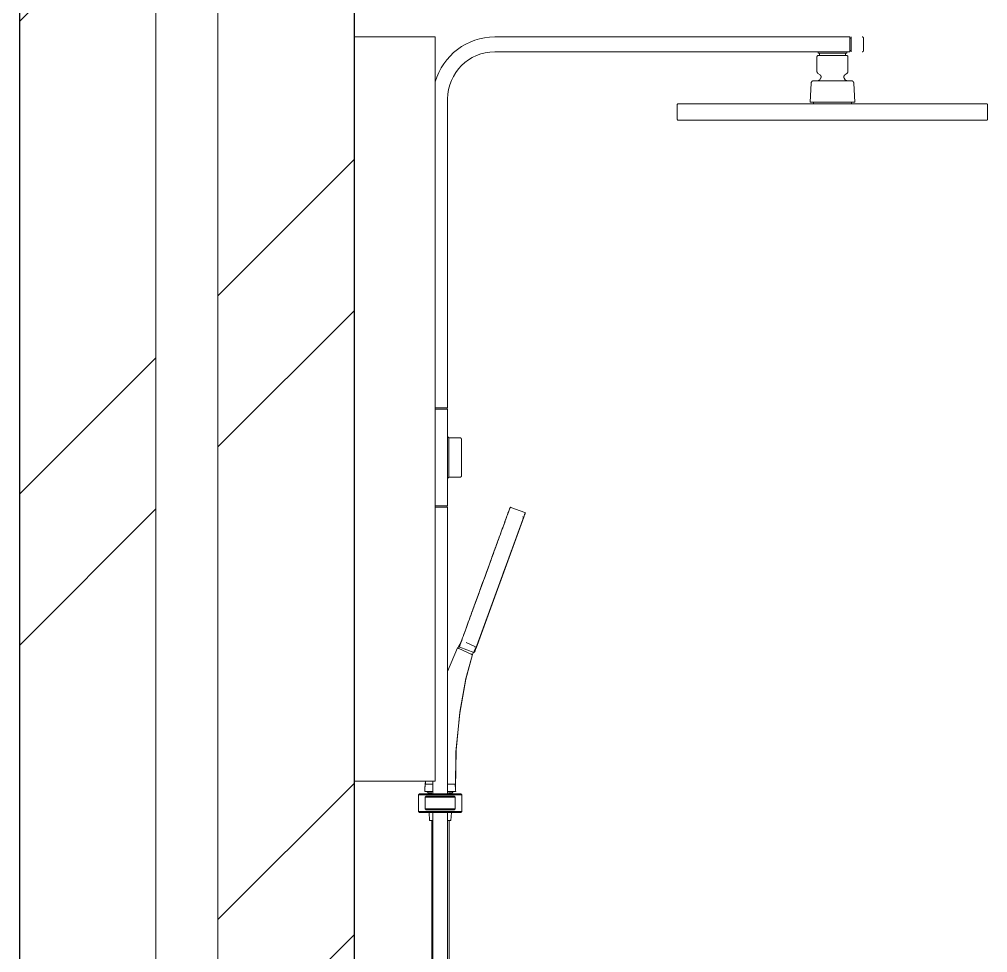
# Model space of a CAD drawing. Header units: millimetres. Extents: x 21429 to 43897, y 26965 to 37621.
# Drawn here: x 39310 to 40090, y 29952 to 30704 of the extents above; entities that cross this region are included whole.
import ezdxf

# ---------------------------------------------------------------- set-up
doc = ezdxf.new("R2010")
doc.units = ezdxf.units.MM
for name, color, linetype, lineweight in [('A-WALL', 113, 'Continuous', 9), ('A-WALL-PATT', 111, 'Continuous', 25), ('P-SANR-FIXT', 6, 'Continuous', 9)]:
    doc.layers.add(name, color=color, linetype=linetype, lineweight=lineweight)
pattern_1 = [(45, (33633.57, 18106.9), (-251.447, 251.447), []), (45, (33633.57, 18487.9), (-251.447, 251.447), [])]

# ---------------------------------------------------------------- blocks, each defined once
blk = doc.blocks.new('Shower_Twin_Phoenix_NXQuil_FaceBased - Chrome _606-6500-00_-1739590-SECTION E-E')
at = {"layer": 'P-SANR-FIXT'}
for p, q in [((39693.45, 30690), (39979.45, 30690)), ((39979.45, 30678), (39979.45, 30690)), ((39980.45, 30689), (39979.45, 30689)), ((39980.45, 30690), (39980.45, 30689)), ((39980.45, 30690), (39980.45, 30689)), ((39980.45, 30689), (39980.45, 30679)), ((39990.45, 30679), (39990.45, 30689)), ((39979.45, 30678), (39693.45, 30678)), ((39953.94, 30678), (39953.94, 30677)), ((39976.95, 30677), (39976.95, 30678)), ((39980.45, 30679), (39979.45, 30679)), ((39980.45, 30679), (39980.45, 30678)), ((39980.45, 30679), (39980.45, 30678)), ((39952.94, 30674), (39952.94, 30662.27)), ((39965.45, 30677), (39953.94, 30677)), ((39954.94, 30677), (39954.94, 30675)), ((39965.45, 30675), (39954.94, 30675)), ((39976.95, 30677), (39965.45, 30677)), ((39975.95, 30675), (39965.45, 30675)), ((39975.95, 30675), (39975.95, 30677)), ((39977.95, 30662.27), (39977.95, 30674)), ((39965.45, 30654.7), (39950.36, 30654.7)), ((39953.75, 30660.66), (39955.48, 30659.39)), ((39955.93, 30656.64), (39955.17, 30655.55)), ((39980.54, 30654.7), (39965.45, 30654.7)), ((39975.72, 30655.55), (39974.96, 30656.64)), ((39975.41, 30659.39), (39977.14, 30660.66)), ((39948.31, 30652.86), (39947.5, 30637.4)), ((39983.39, 30637.4), (39982.58, 30652.86)), ((39655.45, 30391), (39655.45, 30640)), ((39840.45, 30635.5), (39840.45, 30623.52)), ((39965.45, 30637.4), (39947.5, 30637.4)), ((39950.19, 30637.4), (39950.19, 30636)), ((39950.19, 30636), (39965.45, 30636)), ((39983.39, 30637.4), (39965.45, 30637.4)), ((39965.45, 30636), (39980.7, 30636)), ((39980.7, 30636), (39980.7, 30637.4)), ((40090.45, 30623.52), (40090.45, 30635.5)), ((39645.45, 30391), (39655.45, 30391)), ((39655.45, 30390), (39645.45, 30390)), ((39654.95, 30391), (39654.95, 30390)), ((39655.45, 30312), (39655.45, 30390)), ((39656.5, 30366.94), (39655.45, 30368)), ((39665.5, 30366.94), (39656.5, 30366.94)), ((39656.5, 30335.06), (39656.5, 30366.94)), ((39655.45, 30334), (39656.5, 30335.06)), ((39656.5, 30335.06), (39665.5, 30335.06)), ((39645.45, 30312), (39655.45, 30312)), ((39655.45, 30311), (39645.45, 30311)), ((39654.95, 30312), (39654.95, 30311)), ((39655.45, 30080), (39655.45, 30311)), ((39717.6, 30306.72), (39706.32, 30310.83)), ((39717.11, 30303.91), (39677.99, 30196.44)), ((39717.11, 30303.91), (39715.17, 30298.59)), ((39716.76, 30302.97), (39715.82, 30303.31)), ((39716.76, 30302.97), (39678.33, 30197.38)), ((39716.76, 30302.97), (39714.86, 30297.74)), ((39666.92, 30203.6), (39663.54, 30197.57)), ((39670.47, 30201.95), (39677.79, 30198.53)), ((39679.93, 30201.76), (39677.99, 30196.44)), ((39680.24, 30202.6), (39678.33, 30197.38)), ((39663.51, 30197.51), (39655.45, 30178.46)), ((39655.45, 30178.51), (39663.51, 30197.51)), ((39663.51, 30197.51), (39655.45, 30178.51)), ((39655.45, 30178.46), (39663.51, 30197.51)), ((39663.54, 30197.57), (39664.45, 30197.15)), ((39663.54, 30197.57), (39664.45, 30197.15)), ((39664.42, 30197.09), (39674.44, 30192.56)), ((39674.42, 30192.5), (39664.45, 30197.15)), ((39665.28, 30198.07), (39676.56, 30193.96)), ((39675.33, 30192.08), (39678.7, 30198.11)), ((39676.41, 30194.02), (39675.33, 30192.08)), ((39678.7, 30198.11), (39676.89, 30194.88)), ((39677.39, 30197.72), (39678.33, 30197.38)), ((39678.7, 30198.11), (39677.79, 30198.53)), ((39678.7, 30198.11), (39678.58, 30198.17)), ((39674.42, 30192.5), (39675.33, 30192.08)), ((39674.42, 30192.5), (39675.33, 30192.08)), ((39637.67, 30090), (39637.09, 30084.46)), ((39637.44, 30087.77), (39637.67, 30090)), ((39637.73, 30090), (39637.51, 30087.77)), ((39637.51, 30087.77), (39637.73, 30090)), ((39638.27, 30087.77), (39643.45, 30087.77)), ((39643.45, 30090), (39643.45, 30080)), ((39655.45, 30087.77), (39660.69, 30087.77)), ((39632.76, 30080), (39631.96, 30079.2)), ((39631.96, 30079.2), (39632.76, 30080)), ((39631.96, 30079.2), (39631.96, 30065.8)), ((39631.96, 30079.2), (39633.46, 30079.2)), ((39631.96, 30079.2), (39631.96, 30065.8)), ((39631.96, 30065.8), (39631.96, 30079.2)), ((39633.46, 30080), (39632.76, 30080)), ((39633.46, 30080), (39665.46, 30080)), ((39665.46, 30079.2), (39633.46, 30079.2)), ((39636.98, 30081.82), (39636.97, 30081.68)), ((39636.97, 30081.68), (39643.45, 30081.68)), ((39638.26, 30078), (39637.46, 30077.2)), ((39637.46, 30077.2), (39638.26, 30078)), ((39637.46, 30077.2), (39637.46, 30067.8)), ((39637.46, 30077.2), (39639.96, 30077.2)), ((39637.46, 30067.8), (39637.46, 30077.2)), ((39639.96, 30078), (39638.26, 30078)), ((39639.96, 30078), (39638.26, 30078)), ((39639.63, 30080.69), (39642.83, 30080.69)), ((39639.96, 30078), (39658.96, 30078)), ((39658.96, 30077.2), (39639.96, 30077.2)), ((39642.73, 30081.68), (39640.13, 30081.68)), ((39642.73, 30081.68), (39640.13, 30081.68)), ((39655.45, 30081.68), (39661.96, 30081.68)), ((39656.06, 30080.69), (39659.29, 30080.69)), ((39658.8, 30081.68), (39656.17, 30081.68)), ((39658.8, 30081.68), (39656.17, 30081.68)), ((39660.66, 30078), (39658.96, 30078)), ((39660.66, 30078), (39658.96, 30078)), ((39658.96, 30077.2), (39661.46, 30077.2)), ((39661.46, 30077.2), (39660.66, 30078)), ((39660.66, 30078), (39661.46, 30077.2)), ((39661.46, 30067.8), (39661.46, 30077.2)), ((39661.46, 30067.8), (39661.46, 30077.2)), ((39661.96, 30081.68), (39661.95, 30081.82)), ((39666.16, 30080), (39665.46, 30080)), ((39665.46, 30079.2), (39666.96, 30079.2)), ((39666.96, 30079.2), (39666.16, 30080)), ((39666.16, 30080), (39666.96, 30079.2)), ((39666.96, 30065.8), (39666.96, 30079.2)), ((39666.96, 30065.8), (39666.96, 30079.2)), ((39666.96, 30079.2), (39666.96, 30065.8)), ((39633.46, 30065.8), (39631.96, 30065.8)), ((39631.96, 30065.8), (39632.76, 30065)), ((39632.76, 30065), (39631.96, 30065.8)), ((39632.76, 30065), (39633.46, 30065)), ((39633.46, 30065.8), (39665.46, 30065.8)), ((39665.46, 30065), (39633.46, 30065)), ((39637.46, 30067.8), (39638.26, 30067)), ((39639.96, 30067.8), (39637.46, 30067.8)), ((39638.26, 30067), (39637.46, 30067.8)), ((39638.26, 30067), (39639.96, 30067)), ((39638.26, 30067), (39639.96, 30067)), ((39639.96, 30067.8), (39658.96, 30067.8)), ((39658.96, 30067), (39639.96, 30067)), ((39640.46, 30065), (39640.8, 30058.53)), ((39643.45, 30065), (39643.45, 29511)), ((39655.45, 29511), (39655.45, 30065)), ((39658.13, 30058.53), (39658.47, 30065)), ((39661.46, 30067.8), (39658.96, 30067.8)), ((39658.96, 30067), (39660.66, 30067)), ((39658.96, 30067), (39660.66, 30067)), ((39660.66, 30067), (39661.46, 30067.8)), ((39661.46, 30067.8), (39660.66, 30067)), ((39666.96, 30065.8), (39665.46, 30065.8)), ((39665.46, 30065), (39666.16, 30065)), ((39666.16, 30065), (39666.96, 30065.8)), ((39666.96, 30065.8), (39666.16, 30065)), ((39640.8, 30058.53), (39643.01, 30058.53)), ((39642.78, 30058.53), (39642.78, 29587.06)), ((39655.89, 30058.53), (39658.13, 30058.53)), ((39656.78, 29406.11), (39656.78, 30058.53))]:
    blk.add_line(p, q, dxfattribs=at)
at = {"layer": 'P-SANR-FIXT', "flags": 128}
for points in [[(39989.45, 30690), (39989.49, 30690), (39989.53, 30690), (39989.57, 30689.99), (39989.6, 30689.99), (39989.64, 30689.98), (39989.68, 30689.97), (39989.72, 30689.96), (39989.76, 30689.95), (39989.8, 30689.94), (39989.83, 30689.92), (39989.87, 30689.9), (39989.91, 30689.89), (39989.94, 30689.87), (39989.98, 30689.85), (39990.01, 30689.83), (39990.04, 30689.8), (39990.07, 30689.78), (39990.1, 30689.75), (39990.13, 30689.72), (39990.16, 30689.7), (39990.19, 30689.67), (39990.22, 30689.64), (39990.24, 30689.61), (39990.26, 30689.57), (39990.29, 30689.54), (39990.31, 30689.51), (39990.33, 30689.47), (39990.35, 30689.44), (39990.36, 30689.4), (39990.38, 30689.36), (39990.39, 30689.32), (39990.4, 30689.29), (39990.41, 30689.25), (39990.42, 30689.21), (39990.43, 30689.17), (39990.44, 30689.13), (39990.44, 30689.09), (39990.44, 30689.05), (39990.45, 30689.01), (39990.45, 30689)], [(39990.45, 30679), (39990.44, 30678.96), (39990.44, 30678.92), (39990.44, 30678.88), (39990.43, 30678.84), (39990.43, 30678.8), (39990.42, 30678.76), (39990.41, 30678.72), (39990.39, 30678.69), (39990.38, 30678.65), (39990.37, 30678.61), (39990.35, 30678.57), (39990.33, 30678.54), (39990.31, 30678.5), (39990.29, 30678.47), (39990.27, 30678.44), (39990.25, 30678.4), (39990.22, 30678.37), (39990.2, 30678.34), (39990.17, 30678.31), (39990.14, 30678.28), (39990.11, 30678.26), (39990.08, 30678.23), (39990.05, 30678.2), (39990.02, 30678.18), (39989.99, 30678.16), (39989.95, 30678.14), (39989.92, 30678.12), (39989.88, 30678.1), (39989.84, 30678.08), (39989.81, 30678.07), (39989.77, 30678.05), (39989.73, 30678.04), (39989.69, 30678.03), (39989.65, 30678.02), (39989.62, 30678.01), (39989.58, 30678.01), (39989.54, 30678), (39989.5, 30678), (39989.46, 30678), (39989.45, 30678)], [(39952.94, 30674), (39952.94, 30674.04), (39952.94, 30674.08), (39952.95, 30674.12), (39952.95, 30674.16), (39952.96, 30674.2), (39952.97, 30674.24), (39952.98, 30674.28), (39952.99, 30674.31), (39953.01, 30674.35), (39953.02, 30674.39), (39953.04, 30674.43), (39953.05, 30674.46), (39953.07, 30674.5), (39953.09, 30674.53), (39953.12, 30674.56), (39953.14, 30674.6), (39953.16, 30674.63), (39953.19, 30674.66), (39953.22, 30674.69), (39953.25, 30674.72), (39953.27, 30674.74), (39953.3, 30674.77), (39953.34, 30674.8), (39953.37, 30674.82), (39953.4, 30674.84), (39953.44, 30674.86), (39953.47, 30674.88), (39953.51, 30674.9), (39953.54, 30674.92), (39953.58, 30674.93), (39953.62, 30674.95), (39953.66, 30674.96), (39953.69, 30674.97), (39953.73, 30674.98), (39953.77, 30674.99), (39953.81, 30674.99), (39953.85, 30675), (39953.89, 30675), (39953.93, 30675), (39953.94, 30675)], [(39953.94, 30675), (39953.95, 30675), (39953.98, 30675), (39954.02, 30675), (39954.09, 30675), (39954.17, 30675), (39954.27, 30675), (39954.39, 30675), (39954.53, 30675), (39954.68, 30675), (39954.85, 30675), (39955.04, 30675), (39955.24, 30675), (39955.46, 30675), (39955.7, 30675), (39955.95, 30675), (39956.22, 30675)], [(39965.45, 30675), (39964.99, 30675), (39964.53, 30675), (39964.07, 30675), (39963.61, 30675), (39963.16, 30675), (39962.71, 30675), (39962.27, 30675), (39961.83, 30675), (39961.39, 30675), (39960.97, 30675), (39960.55, 30675), (39960.13, 30675), (39959.73, 30675), (39959.33, 30675), (39958.95, 30675), (39958.58, 30675), (39958.21, 30675), (39957.86, 30675), (39957.52, 30675), (39957.19, 30675), (39956.88, 30675), (39956.58, 30675), (39956.29, 30675), (39956.02, 30675), (39955.77, 30675), (39955.52, 30675), (39955.3, 30675), (39955.09, 30675), (39954.9, 30675), (39954.72, 30675), (39954.57, 30675), (39954.42, 30675), (39954.3, 30675), (39954.2, 30675), (39954.11, 30675), (39954.04, 30675), (39953.99, 30675), (39953.96, 30675), (39953.94, 30675)], [(39976.95, 30675), (39976.94, 30675), (39976.91, 30675), (39976.87, 30675), (39976.8, 30675), (39976.72, 30675), (39976.62, 30675), (39976.5, 30675), (39976.37, 30675), (39976.21, 30675), (39976.04, 30675), (39975.85, 30675), (39975.65, 30675), (39975.43, 30675), (39975.19, 30675), (39974.94, 30675), (39974.67, 30675), (39974.39, 30675), (39974.09, 30675), (39973.78, 30675), (39973.46, 30675), (39973.12, 30675), (39972.78, 30675), (39972.41, 30675), (39972.04, 30675), (39971.66, 30675), (39971.27, 30675), (39970.87, 30675), (39970.46, 30675), (39970.04, 30675), (39969.61, 30675), (39969.18, 30675), (39968.74, 30675), (39968.3, 30675), (39967.85, 30675), (39967.4, 30675), (39966.95, 30675), (39966.49, 30675), (39966.03, 30675), (39965.57, 30675), (39965.45, 30675)], [(39974.6, 30675), (39974.87, 30675), (39975.13, 30675), (39975.37, 30675), (39975.59, 30675), (39975.8, 30675), (39975.99, 30675), (39976.17, 30675), (39976.33, 30675), (39976.47, 30675), (39976.59, 30675), (39976.69, 30675), (39976.78, 30675), (39976.85, 30675), (39976.9, 30675), (39976.93, 30675), (39976.95, 30675)], [(39976.95, 30675), (39976.99, 30675), (39977.03, 30675), (39977.07, 30674.99), (39977.11, 30674.99), (39977.15, 30674.98), (39977.19, 30674.97), (39977.23, 30674.96), (39977.26, 30674.95), (39977.3, 30674.94), (39977.34, 30674.92), (39977.38, 30674.9), (39977.41, 30674.89), (39977.45, 30674.87), (39977.48, 30674.85), (39977.51, 30674.83), (39977.55, 30674.8), (39977.58, 30674.78), (39977.61, 30674.75), (39977.64, 30674.72), (39977.67, 30674.7), (39977.69, 30674.67), (39977.72, 30674.64), (39977.74, 30674.61), (39977.77, 30674.57), (39977.79, 30674.54), (39977.81, 30674.51), (39977.83, 30674.47), (39977.85, 30674.44), (39977.87, 30674.4), (39977.88, 30674.36), (39977.9, 30674.32), (39977.91, 30674.29), (39977.92, 30674.25), (39977.93, 30674.21), (39977.93, 30674.17), (39977.94, 30674.13), (39977.95, 30674.09), (39977.95, 30674.05), (39977.95, 30674.01), (39977.95, 30674)], [(39953.75, 30660.66), (39953.69, 30660.71), (39953.63, 30660.76), (39953.57, 30660.82), (39953.51, 30660.87), (39953.46, 30660.93), (39953.41, 30660.99), (39953.36, 30661.05), (39953.31, 30661.12), (39953.26, 30661.19), (39953.22, 30661.25), (39953.18, 30661.32), (39953.15, 30661.39), (39953.11, 30661.47), (39953.08, 30661.54), (39953.05, 30661.62), (39953.03, 30661.69), (39953.01, 30661.77), (39952.99, 30661.85), (39952.97, 30661.92), (39952.96, 30662), (39952.95, 30662.08), (39952.94, 30662.16), (39952.94, 30662.24), (39952.94, 30662.27)], [(39977.95, 30662.27), (39977.95, 30662.19), (39977.94, 30662.11), (39977.93, 30662.03), (39977.92, 30661.95), (39977.91, 30661.88), (39977.89, 30661.8), (39977.87, 30661.72), (39977.85, 30661.64), (39977.82, 30661.57), (39977.79, 30661.49), (39977.76, 30661.42), (39977.72, 30661.35), (39977.68, 30661.28), (39977.64, 30661.21), (39977.6, 30661.14), (39977.55, 30661.08), (39977.5, 30661.02), (39977.45, 30660.95), (39977.4, 30660.9), (39977.34, 30660.84), (39977.28, 30660.78), (39977.22, 30660.73), (39977.16, 30660.68), (39977.14, 30660.66)], [(39948.31, 30652.86), (39948.32, 30652.94), (39948.33, 30653.02), (39948.34, 30653.09), (39948.36, 30653.17), (39948.37, 30653.24), (39948.39, 30653.32), (39948.42, 30653.39), (39948.44, 30653.47), (39948.47, 30653.54), (39948.51, 30653.61), (39948.54, 30653.68), (39948.58, 30653.75), (39948.62, 30653.81), (39948.66, 30653.88), (39948.71, 30653.94), (39948.76, 30654), (39948.81, 30654.06), (39948.86, 30654.12), (39948.92, 30654.17), (39948.98, 30654.22), (39949.03, 30654.27), (39949.1, 30654.32), (39949.16, 30654.36), (39949.22, 30654.41), (39949.29, 30654.45), (39949.36, 30654.48), (39949.43, 30654.52), (39949.5, 30654.55), (39949.57, 30654.58), (39949.65, 30654.6), (39949.72, 30654.63), (39949.8, 30654.65), (39949.87, 30654.66), (39949.95, 30654.68), (39950.02, 30654.69), (39950.1, 30654.7), (39950.18, 30654.7), (39950.25, 30654.7)], [(39950.25, 30654.7), (39950.27, 30654.7), (39950.3, 30654.7), (39950.36, 30654.7), (39950.45, 30654.7), (39950.56, 30654.7), (39950.69, 30654.7), (39950.85, 30654.7), (39951.03, 30654.7), (39951.23, 30654.7), (39951.45, 30654.7), (39951.7, 30654.7), (39951.97, 30654.7), (39952.26, 30654.7), (39952.57, 30654.7), (39952.91, 30654.7), (39953.26, 30654.7), (39953.63, 30654.7), (39954.02, 30654.7), (39954.43, 30654.7), (39954.86, 30654.7), (39955.31, 30654.7), (39955.77, 30654.7), (39956.24, 30654.7), (39956.73, 30654.7), (39957.24, 30654.7), (39957.76, 30654.7), (39958.29, 30654.7), (39958.83, 30654.7), (39959.38, 30654.7), (39959.94, 30654.7), (39960.51, 30654.7), (39961.09, 30654.7), (39961.68, 30654.7), (39962.27, 30654.7), (39962.86, 30654.7), (39963.46, 30654.7), (39964.07, 30654.7), (39964.67, 30654.7), (39965.28, 30654.7), (39965.45, 30654.7)], [(39965.45, 30654.7), (39964.84, 30654.7), (39964.23, 30654.7), (39963.63, 30654.7), (39963.03, 30654.7), (39962.43, 30654.7), (39961.83, 30654.7), (39961.25, 30654.7), (39960.67, 30654.7), (39960.09, 30654.7), (39959.53, 30654.7), (39958.97, 30654.7), (39958.43, 30654.7), (39957.9, 30654.7), (39957.38, 30654.7), (39956.87, 30654.7), (39956.37, 30654.7), (39955.89, 30654.7), (39955.43, 30654.7), (39954.98, 30654.7), (39954.55, 30654.7), (39954.13, 30654.7), (39953.74, 30654.7), (39953.36, 30654.7), (39953, 30654.7), (39952.66, 30654.7), (39952.34, 30654.7), (39952.05, 30654.7), (39951.77, 30654.7), (39951.52, 30654.7), (39951.29, 30654.7), (39951.08, 30654.7), (39950.89, 30654.7), (39950.73, 30654.7), (39950.59, 30654.7), (39950.48, 30654.7), (39950.38, 30654.7), (39950.32, 30654.7), (39950.27, 30654.7), (39950.25, 30654.7)], [(39953.53, 30654.7), (39953.61, 30654.7), (39953.69, 30654.71), (39953.77, 30654.71), (39953.85, 30654.73), (39953.93, 30654.74), (39954.01, 30654.76), (39954.09, 30654.78), (39954.16, 30654.8), (39954.24, 30654.83), (39954.31, 30654.86), (39954.39, 30654.89), (39954.46, 30654.93), (39954.53, 30654.96), (39954.6, 30655.01), (39954.66, 30655.05), (39954.73, 30655.1), (39954.79, 30655.14), (39954.85, 30655.2), (39954.91, 30655.25), (39954.97, 30655.31), (39955.02, 30655.36), (39955.07, 30655.43), (39955.12, 30655.49), (39955.17, 30655.55)], [(39955.93, 30656.64), (39955.97, 30656.7), (39956.02, 30656.77), (39956.06, 30656.84), (39956.09, 30656.91), (39956.13, 30656.98), (39956.16, 30657.06), (39956.18, 30657.13), (39956.21, 30657.21), (39956.23, 30657.29), (39956.25, 30657.36), (39956.26, 30657.44), (39956.27, 30657.52), (39956.28, 30657.6), (39956.29, 30657.68), (39956.29, 30657.76), (39956.29, 30657.84), (39956.29, 30657.92), (39956.28, 30658), (39956.27, 30658.08), (39956.26, 30658.16), (39956.24, 30658.24), (39956.22, 30658.31), (39956.2, 30658.39), (39956.17, 30658.47), (39956.14, 30658.54), (39956.11, 30658.62), (39956.08, 30658.69), (39956.04, 30658.76), (39956, 30658.83), (39955.95, 30658.89), (39955.91, 30658.96), (39955.86, 30659.02), (39955.81, 30659.09), (39955.76, 30659.15), (39955.7, 30659.2), (39955.64, 30659.26), (39955.58, 30659.31), (39955.52, 30659.36), (39955.48, 30659.39)], [(39980.64, 30654.7), (39980.62, 30654.7), (39980.59, 30654.7), (39980.53, 30654.7), (39980.44, 30654.7), (39980.33, 30654.7), (39980.2, 30654.7), (39980.05, 30654.7), (39979.87, 30654.7), (39979.66, 30654.7), (39979.44, 30654.7), (39979.19, 30654.7), (39978.92, 30654.7), (39978.63, 30654.7), (39978.32, 30654.7), (39977.98, 30654.7), (39977.63, 30654.7), (39977.26, 30654.7), (39976.87, 30654.7), (39976.46, 30654.7), (39976.03, 30654.7), (39975.59, 30654.7), (39975.12, 30654.7), (39974.65, 30654.7), (39974.16, 30654.7), (39973.65, 30654.7), (39973.14, 30654.7), (39972.61, 30654.7), (39972.06, 30654.7), (39971.51, 30654.7), (39970.95, 30654.7), (39970.38, 30654.7), (39969.8, 30654.7), (39969.22, 30654.7), (39968.62, 30654.7), (39968.03, 30654.7), (39967.43, 30654.7), (39966.82, 30654.7), (39966.22, 30654.7), (39965.61, 30654.7), (39965.45, 30654.7)], [(39965.45, 30654.7), (39966.05, 30654.7), (39966.66, 30654.7), (39967.26, 30654.7), (39967.87, 30654.7), (39968.46, 30654.7), (39969.06, 30654.7), (39969.64, 30654.7), (39970.22, 30654.7), (39970.8, 30654.7), (39971.36, 30654.7), (39971.92, 30654.7), (39972.46, 30654.7), (39972.99, 30654.7), (39973.52, 30654.7), (39974.02, 30654.7), (39974.52, 30654.7), (39975, 30654.7), (39975.46, 30654.7), (39975.91, 30654.7), (39976.34, 30654.7), (39976.76, 30654.7), (39977.15, 30654.7), (39977.53, 30654.7), (39977.89, 30654.7), (39978.23, 30654.7), (39978.55, 30654.7), (39978.84, 30654.7), (39979.12, 30654.7), (39979.37, 30654.7), (39979.6, 30654.7), (39979.81, 30654.7), (39980, 30654.7), (39980.16, 30654.7), (39980.3, 30654.7), (39980.42, 30654.7), (39980.51, 30654.7), (39980.57, 30654.7), (39980.62, 30654.7), (39980.64, 30654.7)], [(39975.41, 30659.39), (39975.35, 30659.34), (39975.29, 30659.29), (39975.23, 30659.24), (39975.17, 30659.18), (39975.12, 30659.12), (39975.06, 30659.06), (39975.01, 30659), (39974.97, 30658.94), (39974.92, 30658.87), (39974.88, 30658.8), (39974.84, 30658.73), (39974.8, 30658.66), (39974.77, 30658.59), (39974.74, 30658.52), (39974.71, 30658.44), (39974.69, 30658.37), (39974.66, 30658.29), (39974.65, 30658.21), (39974.63, 30658.13), (39974.62, 30658.05), (39974.61, 30657.97), (39974.6, 30657.89), (39974.6, 30657.81), (39974.6, 30657.73), (39974.6, 30657.65), (39974.61, 30657.57), (39974.62, 30657.49), (39974.63, 30657.42), (39974.65, 30657.34), (39974.67, 30657.26), (39974.69, 30657.18), (39974.72, 30657.11), (39974.75, 30657.03), (39974.78, 30656.96), (39974.81, 30656.89), (39974.85, 30656.82), (39974.89, 30656.75), (39974.93, 30656.68), (39974.96, 30656.64)], [(39975.72, 30655.55), (39975.77, 30655.49), (39975.82, 30655.43), (39975.87, 30655.36), (39975.92, 30655.31), (39975.98, 30655.25), (39976.04, 30655.2), (39976.1, 30655.14), (39976.16, 30655.1), (39976.23, 30655.05), (39976.3, 30655.01), (39976.36, 30654.96), (39976.43, 30654.93), (39976.51, 30654.89), (39976.58, 30654.86), (39976.65, 30654.83), (39976.73, 30654.8), (39976.8, 30654.78), (39976.88, 30654.76), (39976.96, 30654.74), (39977.04, 30654.73), (39977.12, 30654.71), (39977.2, 30654.71), (39977.28, 30654.7), (39977.36, 30654.7)], [(39980.64, 30654.7), (39980.71, 30654.7), (39980.79, 30654.7), (39980.87, 30654.69), (39980.95, 30654.68), (39981.02, 30654.66), (39981.1, 30654.65), (39981.17, 30654.63), (39981.25, 30654.6), (39981.32, 30654.58), (39981.39, 30654.55), (39981.46, 30654.52), (39981.53, 30654.48), (39981.6, 30654.45), (39981.67, 30654.41), (39981.73, 30654.36), (39981.8, 30654.32), (39981.86, 30654.27), (39981.92, 30654.22), (39981.98, 30654.17), (39982.03, 30654.11), (39982.08, 30654.06), (39982.13, 30654), (39982.18, 30653.94), (39982.23, 30653.87), (39982.27, 30653.81), (39982.31, 30653.74), (39982.35, 30653.68), (39982.39, 30653.61), (39982.42, 30653.54), (39982.45, 30653.46), (39982.47, 30653.39), (39982.5, 30653.32), (39982.52, 30653.24), (39982.54, 30653.17), (39982.55, 30653.09), (39982.56, 30653.01), (39982.57, 30652.94), (39982.58, 30652.86)], [(39840.45, 30635.5), (39840.45, 30635.52), (39840.45, 30635.54), (39840.45, 30635.56), (39840.45, 30635.58), (39840.46, 30635.6), (39840.46, 30635.62), (39840.46, 30635.64), (39840.47, 30635.66), (39840.48, 30635.68), (39840.48, 30635.69), (39840.49, 30635.71), (39840.5, 30635.73), (39840.51, 30635.75), (39840.52, 30635.77), (39840.53, 30635.78), (39840.54, 30635.8), (39840.56, 30635.81), (39840.57, 30635.83), (39840.58, 30635.84), (39840.6, 30635.86), (39840.61, 30635.87), (39840.63, 30635.89), (39840.64, 30635.9), (39840.66, 30635.91), (39840.68, 30635.92), (39840.69, 30635.93), (39840.71, 30635.94), (39840.73, 30635.95), (39840.75, 30635.96), (39840.76, 30635.97), (39840.78, 30635.97), (39840.8, 30635.98), (39840.82, 30635.98), (39840.84, 30635.99), (39840.86, 30635.99), (39840.88, 30636), (39840.9, 30636), (39840.92, 30636), (39840.94, 30636), (39840.95, 30636)], [(39840.95, 30636), (39841.05, 30636), (39841.34, 30636), (39841.84, 30636), (39842.54, 30636), (39843.43, 30636), (39844.51, 30636), (39845.79, 30636), (39847.27, 30636), (39848.93, 30636), (39850.77, 30636), (39852.8, 30636), (39855.01, 30636), (39857.4, 30636), (39859.96, 30636), (39862.69, 30636), (39865.58, 30636), (39868.64, 30636), (39871.85, 30636), (39875.2, 30636), (39878.71, 30636), (39882.35, 30636), (39886.12, 30636), (39890.02, 30636), (39894.04, 30636), (39898.18, 30636), (39902.42, 30636), (39906.77, 30636), (39911.2, 30636), (39915.73, 30636), (39920.33, 30636), (39925.01, 30636), (39929.75, 30636), (39934.55, 30636), (39939.4, 30636), (39944.28, 30636), (39949.21, 30636), (39954.16, 30636), (39959.12, 30636), (39964.1, 30636), (39965.45, 30636)], [(39965.45, 30636), (39960.47, 30636), (39955.5, 30636), (39950.54, 30636), (39945.61, 30636), (39940.71, 30636), (39935.85, 30636), (39931.04, 30636), (39926.28, 30636), (39921.59, 30636), (39916.96, 30636), (39912.42, 30636), (39907.95, 30636), (39903.58, 30636), (39899.31, 30636), (39895.15, 30636), (39891.09, 30636), (39887.16, 30636), (39883.35, 30636), (39879.67, 30636), (39876.13, 30636), (39872.74, 30636), (39869.49, 30636), (39866.39, 30636), (39863.46, 30636), (39860.68, 30636), (39858.08, 30636), (39855.64, 30636), (39853.38, 30636), (39851.3, 30636), (39849.41, 30636), (39847.7, 30636), (39846.17, 30636), (39844.84, 30636), (39843.7, 30636), (39842.76, 30636), (39842.01, 30636), (39841.46, 30636), (39841.11, 30636), (39840.95, 30636), (39840.95, 30636)], [(40089.95, 30636), (40089.85, 30636), (40089.55, 30636), (40089.05, 30636), (40088.36, 30636), (40087.46, 30636), (40086.38, 30636), (40085.1, 30636), (40083.63, 30636), (40081.96, 30636), (40080.12, 30636), (40078.09, 30636), (40075.88, 30636), (40073.49, 30636), (40070.93, 30636), (40068.2, 30636), (40065.31, 30636), (40062.25, 30636), (40059.05, 30636), (40055.69, 30636), (40052.19, 30636), (40048.54, 30636), (40044.77, 30636), (40040.87, 30636), (40036.85, 30636), (40032.71, 30636), (40028.47, 30636), (40024.13, 30636), (40019.69, 30636), (40015.16, 30636), (40010.56, 30636), (40005.88, 30636), (40001.14, 30636), (39996.34, 30636), (39991.5, 30636), (39986.61, 30636), (39981.68, 30636), (39976.73, 30636), (39971.77, 30636), (39966.79, 30636), (39965.45, 30636)], [(39965.45, 30636), (39970.42, 30636), (39975.39, 30636), (39980.35, 30636), (39985.28, 30636), (39990.18, 30636), (39995.04, 30636), (39999.85, 30636), (40004.61, 30636), (40009.3, 30636), (40013.93, 30636), (40018.47, 30636), (40022.94, 30636), (40027.31, 30636), (40031.58, 30636), (40035.74, 30636), (40039.8, 30636), (40043.73, 30636), (40047.54, 30636), (40051.22, 30636), (40054.76, 30636), (40058.15, 30636), (40061.4, 30636), (40064.5, 30636), (40067.43, 30636), (40070.21, 30636), (40072.81, 30636), (40075.25, 30636), (40077.51, 30636), (40079.59, 30636), (40081.48, 30636), (40083.2, 30636), (40084.72, 30636), (40086.05, 30636), (40087.19, 30636), (40088.13, 30636), (40088.88, 30636), (40089.43, 30636), (40089.78, 30636), (40089.94, 30636), (40089.95, 30636)], [(40089.95, 30636), (40089.97, 30636), (40089.99, 30636), (40090.01, 30636), (40090.03, 30635.99), (40090.04, 30635.99), (40090.06, 30635.99), (40090.08, 30635.98), (40090.1, 30635.97), (40090.12, 30635.97), (40090.14, 30635.96), (40090.16, 30635.95), (40090.18, 30635.94), (40090.19, 30635.93), (40090.21, 30635.92), (40090.23, 30635.91), (40090.24, 30635.9), (40090.26, 30635.89), (40090.28, 30635.88), (40090.29, 30635.86), (40090.3, 30635.85), (40090.32, 30635.83), (40090.33, 30635.82), (40090.34, 30635.8), (40090.36, 30635.79), (40090.37, 30635.77), (40090.38, 30635.75), (40090.39, 30635.74), (40090.4, 30635.72), (40090.4, 30635.7), (40090.41, 30635.68), (40090.42, 30635.66), (40090.42, 30635.64), (40090.43, 30635.62), (40090.43, 30635.6), (40090.44, 30635.58), (40090.44, 30635.57), (40090.44, 30635.55), (40090.44, 30635.53), (40090.45, 30635.51), (40090.45, 30635.5)], [(39840.96, 30623), (39840.94, 30623), (39840.92, 30623), (39840.9, 30623), (39840.88, 30623.01), (39840.86, 30623.01), (39840.84, 30623.01), (39840.82, 30623.02), (39840.8, 30623.03), (39840.78, 30623.03), (39840.76, 30623.04), (39840.74, 30623.05), (39840.72, 30623.06), (39840.71, 30623.07), (39840.69, 30623.08), (39840.67, 30623.09), (39840.65, 30623.1), (39840.64, 30623.12), (39840.62, 30623.13), (39840.61, 30623.14), (39840.59, 30623.16), (39840.58, 30623.17), (39840.56, 30623.19), (39840.55, 30623.2), (39840.54, 30623.22), (39840.53, 30623.24), (39840.52, 30623.26), (39840.51, 30623.27), (39840.5, 30623.29), (39840.49, 30623.31), (39840.48, 30623.33), (39840.47, 30623.35), (39840.47, 30623.37), (39840.46, 30623.39), (39840.46, 30623.41), (39840.45, 30623.43), (39840.45, 30623.45), (39840.45, 30623.47), (39840.45, 30623.49), (39840.45, 30623.51), (39840.45, 30623.52)], [(39840.96, 30623), (39841.06, 30623), (39841.36, 30623), (39841.86, 30623), (39842.55, 30623), (39843.45, 30623), (39844.53, 30623), (39845.81, 30623), (39847.28, 30623), (39848.94, 30623), (39850.79, 30623), (39852.82, 30623), (39855.03, 30623), (39857.42, 30623), (39859.98, 30623), (39862.71, 30623), (39865.6, 30623), (39868.65, 30623), (39871.86, 30623), (39875.22, 30623), (39878.72, 30623), (39882.36, 30623), (39886.13, 30623), (39890.03, 30623), (39894.05, 30623), (39898.19, 30623), (39902.43, 30623), (39906.77, 30623), (39911.21, 30623), (39915.74, 30623), (39920.34, 30623), (39925.01, 30623), (39929.75, 30623), (39934.55, 30623), (39939.4, 30623), (39944.29, 30623), (39949.21, 30623), (39954.16, 30623), (39959.13, 30623), (39964.1, 30623), (39965.45, 30623)], [(39965.45, 30623), (39960.47, 30623), (39955.5, 30623), (39950.54, 30623), (39945.61, 30623), (39940.71, 30623), (39935.86, 30623), (39931.04, 30623), (39926.29, 30623), (39921.59, 30623), (39916.97, 30623), (39912.42, 30623), (39907.96, 30623), (39903.59, 30623), (39899.32, 30623), (39895.16, 30623), (39891.11, 30623), (39887.17, 30623), (39883.36, 30623), (39879.69, 30623), (39876.15, 30623), (39872.75, 30623), (39869.5, 30623), (39866.41, 30623), (39863.47, 30623), (39860.7, 30623), (39858.09, 30623), (39855.66, 30623), (39853.4, 30623), (39851.32, 30623), (39849.42, 30623), (39847.71, 30623), (39846.19, 30623), (39844.86, 30623), (39843.72, 30623), (39842.78, 30623), (39842.03, 30623), (39841.48, 30623), (39841.12, 30623), (39840.97, 30623), (39840.96, 30623)], [(40089.93, 30623), (40089.83, 30623), (40089.53, 30623), (40089.03, 30623), (40088.34, 30623), (40087.45, 30623), (40086.36, 30623), (40085.08, 30623), (40083.61, 30623), (40081.95, 30623), (40080.1, 30623), (40078.07, 30623), (40075.86, 30623), (40073.47, 30623), (40070.91, 30623), (40068.18, 30623), (40065.29, 30623), (40062.24, 30623), (40059.03, 30623), (40055.67, 30623), (40052.17, 30623), (40048.53, 30623), (40044.76, 30623), (40040.86, 30623), (40036.84, 30623), (40032.7, 30623), (40028.46, 30623), (40024.12, 30623), (40019.68, 30623), (40015.16, 30623), (40010.55, 30623), (40005.88, 30623), (40001.14, 30623), (39996.34, 30623), (39991.49, 30623), (39986.6, 30623), (39981.68, 30623), (39976.73, 30623), (39971.77, 30623), (39966.79, 30623), (39965.45, 30623)], [(39965.45, 30623), (39970.42, 30623), (39975.39, 30623), (39980.35, 30623), (39985.28, 30623), (39990.18, 30623), (39995.04, 30623), (39999.85, 30623), (40004.6, 30623), (40009.3, 30623), (40013.92, 30623), (40018.47, 30623), (40022.93, 30623), (40027.3, 30623), (40031.57, 30623), (40035.73, 30623), (40039.79, 30623), (40043.72, 30623), (40047.53, 30623), (40051.2, 30623), (40054.74, 30623), (40058.14, 30623), (40061.39, 30623), (40064.48, 30623), (40067.42, 30623), (40070.19, 30623), (40072.8, 30623), (40075.23, 30623), (40077.49, 30623), (40079.57, 30623), (40081.47, 30623), (40083.18, 30623), (40084.7, 30623), (40086.03, 30623), (40087.17, 30623), (40088.12, 30623), (40088.86, 30623), (40089.41, 30623), (40089.77, 30623), (40089.92, 30623), (40089.93, 30623)], [(40090.45, 30623.52), (40090.45, 30623.5), (40090.44, 30623.48), (40090.44, 30623.46), (40090.44, 30623.44), (40090.44, 30623.42), (40090.43, 30623.4), (40090.43, 30623.38), (40090.42, 30623.36), (40090.41, 30623.34), (40090.4, 30623.32), (40090.4, 30623.3), (40090.39, 30623.28), (40090.38, 30623.26), (40090.37, 30623.24), (40090.35, 30623.23), (40090.34, 30623.21), (40090.33, 30623.19), (40090.32, 30623.18), (40090.3, 30623.16), (40090.29, 30623.15), (40090.27, 30623.13), (40090.26, 30623.12), (40090.24, 30623.11), (40090.22, 30623.09), (40090.21, 30623.08), (40090.19, 30623.07), (40090.17, 30623.06), (40090.15, 30623.05), (40090.13, 30623.04), (40090.11, 30623.04), (40090.1, 30623.03), (40090.08, 30623.02), (40090.06, 30623.02), (40090.04, 30623.01), (40090.02, 30623.01), (40089.99, 30623), (40089.97, 30623), (40089.95, 30623), (40089.93, 30623), (40089.93, 30623)], [(39665.5, 30366.94), (39665.54, 30366.94), (39665.58, 30366.94), (39665.62, 30366.94), (39665.66, 30366.93), (39665.7, 30366.92), (39665.74, 30366.91), (39665.78, 30366.9), (39665.82, 30366.89), (39665.85, 30366.88), (39665.89, 30366.86), (39665.93, 30366.85), (39665.96, 30366.83), (39666, 30366.81), (39666.03, 30366.79), (39666.07, 30366.77), (39666.1, 30366.75), (39666.13, 30366.72), (39666.16, 30366.69), (39666.19, 30366.67), (39666.22, 30366.64), (39666.25, 30366.61), (39666.27, 30366.58), (39666.3, 30366.55), (39666.32, 30366.52), (39666.34, 30366.48), (39666.36, 30366.45), (39666.38, 30366.41), (39666.4, 30366.38), (39666.42, 30366.34), (39666.43, 30366.31), (39666.45, 30366.27), (39666.46, 30366.23), (39666.47, 30366.19), (39666.48, 30366.15), (39666.49, 30366.11), (39666.49, 30366.07), (39666.5, 30366.03), (39666.5, 30365.99), (39666.5, 30365.95), (39666.5, 30365.94)], [(39666.5, 30336.06), (39666.5, 30336.07), (39666.5, 30336.1), (39666.5, 30336.16), (39666.5, 30336.25), (39666.5, 30336.35), (39666.5, 30336.49), (39666.5, 30336.64), (39666.5, 30336.82), (39666.5, 30337.01), (39666.5, 30337.24), (39666.5, 30337.48), (39666.5, 30337.75), (39666.5, 30338.03), (39666.5, 30338.34), (39666.5, 30338.67), (39666.5, 30339.01), (39666.5, 30339.38), (39666.5, 30339.77), (39666.5, 30340.17), (39666.5, 30340.59), (39666.5, 30341.03), (39666.5, 30341.48), (39666.5, 30341.95), (39666.5, 30342.43), (39666.5, 30342.93), (39666.5, 30343.44), (39666.5, 30343.96), (39666.5, 30344.49), (39666.5, 30345.03), (39666.5, 30345.59), (39666.5, 30346.15), (39666.5, 30346.72), (39666.5, 30347.29), (39666.5, 30347.87), (39666.5, 30348.46), (39666.5, 30349.05), (39666.5, 30349.65), (39666.5, 30350.24), (39666.5, 30350.84), (39666.5, 30351.44), (39666.5, 30352.03), (39666.5, 30352.63), (39666.5, 30353.22), (39666.5, 30353.81), (39666.5, 30354.4), (39666.5, 30354.97), (39666.5, 30355.55), (39666.5, 30356.11), (39666.5, 30356.67), (39666.5, 30357.22), (39666.5, 30357.76), (39666.5, 30358.28), (39666.5, 30358.8), (39666.5, 30359.3), (39666.5, 30359.79), (39666.5, 30360.27), (39666.5, 30360.73), (39666.5, 30361.18), (39666.5, 30361.61), (39666.5, 30362.02), (39666.5, 30362.41), (39666.5, 30362.79), (39666.5, 30363.15), (39666.5, 30363.49), (39666.5, 30363.8), (39666.5, 30364.1), (39666.5, 30364.38), (39666.5, 30364.63), (39666.5, 30364.87), (39666.5, 30365.08), (39666.5, 30365.27), (39666.5, 30365.43), (39666.5, 30365.58), (39666.5, 30365.7), (39666.5, 30365.79), (39666.5, 30365.87), (39666.5, 30365.91), (39666.5, 30365.94), (39666.5, 30365.94)], [(39666.5, 30365.94), (39666.5, 30365.93), (39666.5, 30365.9), (39666.5, 30365.84), (39666.5, 30365.75), (39666.5, 30365.65), (39666.5, 30365.51), (39666.5, 30365.36), (39666.5, 30365.18), (39666.5, 30364.99), (39666.5, 30364.76), (39666.5, 30364.52), (39666.5, 30364.25), (39666.5, 30363.97), (39666.5, 30363.66), (39666.5, 30363.33), (39666.5, 30362.99), (39666.5, 30362.62), (39666.5, 30362.23), (39666.5, 30361.83), (39666.5, 30361.41), (39666.5, 30360.97), (39666.5, 30360.52), (39666.5, 30360.05), (39666.5, 30359.57), (39666.5, 30359.07), (39666.5, 30358.56), (39666.5, 30358.04), (39666.5, 30357.51), (39666.5, 30356.97), (39666.5, 30356.41), (39666.5, 30355.85), (39666.5, 30355.28), (39666.5, 30354.71), (39666.5, 30354.13), (39666.5, 30353.54), (39666.5, 30352.95), (39666.5, 30352.35), (39666.5, 30351.76), (39666.5, 30351.16), (39666.5, 30350.56), (39666.5, 30349.97), (39666.5, 30349.37), (39666.5, 30348.78), (39666.5, 30348.19), (39666.5, 30347.6), (39666.5, 30347.03), (39666.5, 30346.45), (39666.5, 30345.89), (39666.5, 30345.33), (39666.5, 30344.78), (39666.5, 30344.24), (39666.5, 30343.72), (39666.5, 30343.2), (39666.5, 30342.7), (39666.5, 30342.21), (39666.5, 30341.73), (39666.5, 30341.27), (39666.5, 30340.82), (39666.5, 30340.39), (39666.5, 30339.98), (39666.5, 30339.59), (39666.5, 30339.21), (39666.5, 30338.85), (39666.5, 30338.51), (39666.5, 30338.2), (39666.5, 30337.9), (39666.5, 30337.62), (39666.5, 30337.37), (39666.5, 30337.13), (39666.5, 30336.92), (39666.5, 30336.73), (39666.5, 30336.57), (39666.5, 30336.42), (39666.5, 30336.3), (39666.5, 30336.21), (39666.5, 30336.13), (39666.5, 30336.09), (39666.5, 30336.06), (39666.5, 30336.06)], [(39666.5, 30336.06), (39666.5, 30336.02), (39666.5, 30335.98), (39666.5, 30335.94), (39666.49, 30335.9), (39666.48, 30335.86), (39666.47, 30335.82), (39666.46, 30335.78), (39666.45, 30335.74), (39666.44, 30335.7), (39666.42, 30335.67), (39666.41, 30335.63), (39666.39, 30335.6), (39666.37, 30335.56), (39666.35, 30335.53), (39666.33, 30335.49), (39666.3, 30335.46), (39666.28, 30335.43), (39666.25, 30335.4), (39666.23, 30335.37), (39666.2, 30335.34), (39666.17, 30335.31), (39666.14, 30335.29), (39666.11, 30335.26), (39666.08, 30335.24), (39666.04, 30335.22), (39666.01, 30335.19), (39665.97, 30335.17), (39665.94, 30335.16), (39665.9, 30335.14), (39665.86, 30335.12), (39665.83, 30335.11), (39665.79, 30335.1), (39665.75, 30335.09), (39665.71, 30335.08), (39665.67, 30335.07), (39665.63, 30335.07), (39665.59, 30335.06), (39665.55, 30335.06), (39665.51, 30335.06), (39665.5, 30335.06)], [(39705.68, 30310.53), (39705.69, 30310.55), (39705.7, 30310.57), (39705.7, 30310.59), (39705.71, 30310.6), (39705.72, 30310.62), (39705.73, 30310.64), (39705.75, 30310.65), (39705.76, 30310.67), (39705.77, 30310.68), (39705.78, 30310.7), (39705.8, 30310.71), (39705.81, 30310.73), (39705.83, 30310.74), (39705.84, 30310.75), (39705.86, 30310.77), (39705.88, 30310.78), (39705.89, 30310.79), (39705.91, 30310.8), (39705.93, 30310.81), (39705.95, 30310.82), (39705.96, 30310.82), (39705.98, 30310.83), (39706, 30310.84), (39706.02, 30310.84), (39706.04, 30310.85), (39706.06, 30310.85), (39706.08, 30310.85), (39706.1, 30310.86), (39706.12, 30310.86), (39706.14, 30310.86), (39706.16, 30310.86), (39706.18, 30310.86), (39706.2, 30310.86), (39706.22, 30310.85), (39706.24, 30310.85), (39706.26, 30310.85), (39706.28, 30310.84), (39706.3, 30310.84), (39706.32, 30310.83), (39706.32, 30310.83)], [(39705.68, 30310.53), (39705.66, 30310.49), (39705.62, 30310.35), (39705.53, 30310.13), (39705.42, 30309.82), (39705.27, 30309.42), (39705.1, 30308.93), (39704.89, 30308.35), (39704.65, 30307.69), (39704.38, 30306.95), (39704.07, 30306.12), (39703.74, 30305.2), (39703.38, 30304.21), (39702.99, 30303.14), (39702.57, 30301.99), (39702.13, 30300.76), (39701.65, 30299.46), (39701.15, 30298.09), (39700.63, 30296.65), (39700.08, 30295.15), (39699.51, 30293.57), (39698.91, 30291.94), (39698.3, 30290.24), (39697.66, 30288.49), (39697, 30286.68), (39696.33, 30284.83), (39695.63, 30282.92), (39694.92, 30280.97), (39694.2, 30278.98), (39693.46, 30276.95), (39692.7, 30274.88), (39691.94, 30272.78), (39691.16, 30270.65), (39690.38, 30268.49), (39689.59, 30266.32), (39688.79, 30264.12), (39687.98, 30261.91), (39687.18, 30259.69), (39686.36, 30257.46), (39685.55, 30255.22), (39684.74, 30252.99), (39683.92, 30250.75), (39683.11, 30248.52), (39682.31, 30246.31), (39681.5, 30244.1), (39680.71, 30241.92), (39679.92, 30239.75), (39679.14, 30237.6), (39678.37, 30235.49), (39677.61, 30233.4), (39676.86, 30231.35), (39676.13, 30229.34), (39675.41, 30227.36), (39674.71, 30225.43), (39674.02, 30223.55), (39673.35, 30221.71), (39672.71, 30219.93), (39672.08, 30218.21), (39671.47, 30216.54), (39670.89, 30214.93), (39670.32, 30213.39), (39669.79, 30211.91), (39669.27, 30210.5), (39668.79, 30209.16), (39668.33, 30207.9), (39667.89, 30206.71), (39667.49, 30205.59), (39667.11, 30204.56), (39666.76, 30203.6), (39666.44, 30202.73), (39666.16, 30201.94), (39665.9, 30201.23), (39665.67, 30200.61), (39665.48, 30200.07), (39665.31, 30199.63), (39665.18, 30199.27), (39665.08, 30199), (39665.02, 30198.81), (39664.98, 30198.72), (39664.98, 30198.71)], [(39666.92, 30204.03), (39667.28, 30205.03), (39667.67, 30206.1), (39668.09, 30207.25), (39668.53, 30208.47), (39669.01, 30209.77), (39669.51, 30211.14), (39670.03, 30212.58), (39670.58, 30214.09), (39671.15, 30215.66), (39671.75, 30217.3), (39672.36, 30218.99), (39673, 30220.75), (39673.66, 30222.55), (39674.33, 30224.41), (39675.03, 30226.31), (39675.74, 30228.27), (39676.46, 30230.26), (39677.2, 30232.29), (39677.96, 30234.36), (39678.72, 30236.46), (39679.5, 30238.59), (39680.28, 30240.74), (39681.07, 30242.92), (39681.87, 30245.12), (39682.68, 30247.33), (39683.48, 30249.55), (39684.3, 30251.78), (39685.11, 30254.01), (39685.92, 30256.25), (39686.74, 30258.48), (39687.55, 30260.71), (39688.36, 30262.93), (39689.16, 30265.13), (39689.95, 30267.32), (39690.74, 30269.49), (39691.52, 30271.63), (39692.29, 30273.75), (39693.05, 30275.83), (39693.8, 30277.89), (39694.53, 30279.9), (39695.25, 30281.87), (39695.95, 30283.8), (39696.64, 30285.69), (39697.31, 30287.52), (39697.95, 30289.3), (39698.58, 30291.03), (39699.19, 30292.7), (39699.77, 30294.3), (39700.34, 30295.85), (39700.87, 30297.32), (39701.39, 30298.73), (39701.87, 30300.07), (39702.33, 30301.34), (39702.77, 30302.53), (39703.17, 30303.64), (39703.55, 30304.68), (39703.9, 30305.63), (39704.22, 30306.51), (39704.5, 30307.3), (39704.76, 30308.01), (39704.99, 30308.63), (39705.18, 30309.16), (39705.35, 30309.61), (39705.48, 30309.97), (39705.58, 30310.24), (39705.64, 30310.42), (39705.68, 30310.52), (39705.68, 30310.53)], [(39677.2, 30194.26), (39677.21, 30194.3), (39677.26, 30194.44), (39677.34, 30194.66), (39677.46, 30194.97), (39677.6, 30195.37), (39677.78, 30195.86), (39677.99, 30196.44), (39678.23, 30197.1), (39678.5, 30197.84), (39678.8, 30198.67), (39679.14, 30199.59), (39679.5, 30200.58), (39679.89, 30201.65), (39680.31, 30202.8), (39680.75, 30204.03), (39681.23, 30205.32), (39681.72, 30206.7), (39682.25, 30208.14), (39682.8, 30209.64), (39683.37, 30211.22), (39683.97, 30212.85), (39684.58, 30214.55), (39685.22, 30216.3), (39685.88, 30218.1), (39686.55, 30219.96), (39687.25, 30221.87), (39687.96, 30223.82), (39688.68, 30225.81), (39689.42, 30227.84), (39690.17, 30229.91), (39690.94, 30232.01), (39691.71, 30234.14), (39692.5, 30236.3), (39693.29, 30238.47), (39694.09, 30240.67), (39694.89, 30242.88), (39695.7, 30245.1), (39696.52, 30247.33), (39697.33, 30249.57), (39698.14, 30251.8), (39698.96, 30254.04), (39699.77, 30256.26), (39700.57, 30258.48), (39701.38, 30260.69), (39702.17, 30262.87), (39702.96, 30265.04), (39703.74, 30267.19), (39704.51, 30269.3), (39705.27, 30271.39), (39706.02, 30273.44), (39706.75, 30275.45), (39707.47, 30277.43), (39708.17, 30279.36), (39708.86, 30281.24), (39709.52, 30283.08), (39710.17, 30284.86), (39710.8, 30286.58), (39711.41, 30288.25), (39711.99, 30289.86), (39712.55, 30291.4), (39713.09, 30292.88), (39713.61, 30294.29), (39714.09, 30295.62), (39714.55, 30296.89), (39714.99, 30298.08), (39715.39, 30299.2), (39715.77, 30300.23), (39716.12, 30301.19), (39716.43, 30302.06), (39716.72, 30302.85), (39716.98, 30303.56), (39717.21, 30304.18), (39717.4, 30304.72), (39717.56, 30305.16), (39717.7, 30305.52), (39717.79, 30305.79), (39717.86, 30305.98), (39717.89, 30306.07), (39717.9, 30306.08)], [(39717.9, 30306.08), (39717.88, 30306.04), (39717.83, 30305.9), (39717.75, 30305.68), (39717.64, 30305.37), (39717.49, 30304.97), (39717.32, 30304.48), (39717.11, 30303.91), (39716.87, 30303.24), (39716.59, 30302.5), (39716.29, 30301.67)], [(39717.6, 30306.72), (39717.62, 30306.72), (39717.64, 30306.71), (39717.65, 30306.7), (39717.67, 30306.69), (39717.69, 30306.68), (39717.71, 30306.67), (39717.72, 30306.66), (39717.74, 30306.65), (39717.75, 30306.63), (39717.77, 30306.62), (39717.78, 30306.61), (39717.8, 30306.59), (39717.81, 30306.58), (39717.82, 30306.56), (39717.84, 30306.55), (39717.85, 30306.53), (39717.86, 30306.51), (39717.87, 30306.49), (39717.88, 30306.48), (39717.89, 30306.46), (39717.89, 30306.44), (39717.9, 30306.42), (39717.91, 30306.4), (39717.91, 30306.38), (39717.92, 30306.36), (39717.92, 30306.34), (39717.92, 30306.32), (39717.93, 30306.3), (39717.93, 30306.28), (39717.93, 30306.26), (39717.93, 30306.24), (39717.93, 30306.22), (39717.93, 30306.2), (39717.92, 30306.19), (39717.92, 30306.17), (39717.92, 30306.15), (39717.91, 30306.13), (39717.91, 30306.11), (39717.9, 30306.09), (39717.9, 30306.08)], [(39715.96, 30300.76), (39715.6, 30299.76), (39715.21, 30298.69), (39714.79, 30297.54)], [(39664.98, 30198.71), (39665, 30198.75), (39665.05, 30198.89), (39665.13, 30199.11), (39665.24, 30199.42), (39665.39, 30199.82), (39665.56, 30200.31), (39665.77, 30200.88), (39666.01, 30201.55), (39666.28, 30202.29), (39666.59, 30203.12)], [(39680.11, 30202.26), (39679.71, 30201.15), (39679.33, 30200.11), (39678.98, 30199.16), (39678.66, 30198.28), (39678.37, 30197.49), (39678.12, 30196.78), (39677.89, 30196.16), (39677.7, 30195.63), (39677.53, 30195.18), (39677.4, 30194.82), (39677.3, 30194.55), (39677.24, 30194.37), (39677.2, 30194.27), (39677.2, 30194.26)], [(39663.51, 30197.51), (39663.54, 30197.49), (39663.63, 30197.45), (39663.78, 30197.38), (39663.97, 30197.3), (39664.19, 30197.2), (39664.42, 30197.09)], [(39664.42, 30197.09), (39664.19, 30197.2), (39663.97, 30197.3), (39663.78, 30197.38), (39663.63, 30197.45), (39663.54, 30197.49), (39663.51, 30197.51)], [(39665.28, 30198.07), (39665.26, 30198.07), (39665.24, 30198.08), (39665.22, 30198.09), (39665.21, 30198.1), (39665.19, 30198.11), (39665.17, 30198.12), (39665.16, 30198.13), (39665.14, 30198.14), (39665.12, 30198.16), (39665.11, 30198.17), (39665.09, 30198.18), (39665.08, 30198.2), (39665.07, 30198.21), (39665.06, 30198.23), (39665.04, 30198.24), (39665.03, 30198.26), (39665.02, 30198.28), (39665.01, 30198.3), (39665, 30198.31), (39664.99, 30198.33), (39664.99, 30198.35), (39664.98, 30198.37), (39664.97, 30198.39), (39664.97, 30198.41), (39664.96, 30198.43), (39664.96, 30198.45), (39664.95, 30198.47), (39664.95, 30198.48), (39664.95, 30198.5), (39664.95, 30198.52), (39664.95, 30198.54), (39664.95, 30198.56), (39664.95, 30198.58), (39664.95, 30198.6), (39664.96, 30198.62), (39664.96, 30198.64), (39664.97, 30198.66), (39664.97, 30198.68), (39664.98, 30198.7), (39664.98, 30198.71)], [(39677.2, 30194.26), (39677.19, 30194.24), (39677.18, 30194.22), (39677.17, 30194.2), (39677.17, 30194.19), (39677.15, 30194.17), (39677.14, 30194.15), (39677.13, 30194.14), (39677.12, 30194.12), (39677.11, 30194.11), (39677.09, 30194.09), (39677.08, 30194.08), (39677.07, 30194.06), (39677.05, 30194.05), (39677.04, 30194.04), (39677.02, 30194.02), (39677, 30194.01), (39676.99, 30194), (39676.97, 30193.99), (39676.95, 30193.98), (39676.93, 30193.97), (39676.91, 30193.97), (39676.9, 30193.96), (39676.88, 30193.95), (39676.86, 30193.95), (39676.84, 30193.94), (39676.82, 30193.94), (39676.8, 30193.94), (39676.78, 30193.93), (39676.76, 30193.93), (39676.74, 30193.93), (39676.72, 30193.93), (39676.7, 30193.93), (39676.68, 30193.93), (39676.66, 30193.94), (39676.64, 30193.94), (39676.62, 30193.94), (39676.6, 30193.95), (39676.58, 30193.95), (39676.56, 30193.96), (39676.56, 30193.96)], [(39661.82, 30084.46), (39662.2, 30115.14), (39665.37, 30145.85), (39670.18, 30172.79), (39675.36, 30192.14)], [(39675.36, 30192.14), (39670.18, 30172.79), (39665.37, 30145.85), (39662.2, 30115.14), (39661.82, 30084.46)], [(39661.9, 30083.53), (39662.12, 30113.84), (39665.26, 30145.04), (39670.11, 30172.46), (39675.36, 30192.14)], [(39675.36, 30192.14), (39670.11, 30172.46), (39665.26, 30145.04), (39662.12, 30113.84), (39661.9, 30083.53)], [(39674.44, 30192.56), (39674.68, 30192.45), (39674.9, 30192.35), (39675.09, 30192.26), (39675.23, 30192.2), (39675.32, 30192.16), (39675.36, 30192.14)], [(39675.36, 30192.14), (39675.32, 30192.16), (39675.23, 30192.2), (39675.09, 30192.26), (39674.9, 30192.35), (39674.68, 30192.45)], [(39637.42, 30087.77), (39637.58, 30087.77), (39637.78, 30087.77), (39638.02, 30087.77), (39638.27, 30087.77)], [(39661.58, 30086.68), (39661.64, 30085.91), (39661.74, 30085.17), (39661.82, 30084.46)], [(39636.97, 30081.68), (39636.98, 30081.8), (39636.99, 30082.17), (39637.01, 30082.75), (39637.05, 30083.53), (39637.09, 30084.46)], [(39639.63, 30080.69), (39639.63, 30080.73), (39639.63, 30080.77), (39639.63, 30080.81), (39639.62, 30080.85), (39639.62, 30080.89), (39639.61, 30080.93), (39639.6, 30080.97), (39639.58, 30081), (39639.57, 30081.04), (39639.56, 30081.08), (39639.54, 30081.11), (39639.52, 30081.15), (39639.5, 30081.18), (39639.48, 30081.22), (39639.46, 30081.25), (39639.44, 30081.28), (39639.42, 30081.31), (39639.39, 30081.34), (39639.36, 30081.37), (39639.34, 30081.4), (39639.31, 30081.43), (39639.28, 30081.45), (39639.25, 30081.48), (39639.21, 30081.5), (39639.18, 30081.52), (39639.15, 30081.54), (39639.11, 30081.56), (39639.08, 30081.58), (39639.04, 30081.6), (39639.01, 30081.61), (39638.97, 30081.63), (39638.93, 30081.64), (39638.89, 30081.65), (39638.86, 30081.66), (39638.82, 30081.67), (39638.78, 30081.67), (39638.74, 30081.68), (39638.7, 30081.68), (39638.68, 30081.68)], [(39660.24, 30081.68), (39660.2, 30081.68), (39660.16, 30081.67), (39660.12, 30081.67), (39660.08, 30081.66), (39660.05, 30081.65), (39660.01, 30081.64), (39659.97, 30081.63), (39659.93, 30081.62), (39659.9, 30081.6), (39659.86, 30081.59), (39659.82, 30081.57), (39659.79, 30081.55), (39659.76, 30081.53), (39659.72, 30081.51), (39659.69, 30081.49), (39659.66, 30081.46), (39659.63, 30081.44), (39659.6, 30081.41), (39659.57, 30081.38), (39659.54, 30081.36), (39659.52, 30081.33), (39659.49, 30081.3), (39659.47, 30081.26), (39659.45, 30081.23), (39659.43, 30081.2), (39659.41, 30081.16), (39659.39, 30081.13), (39659.37, 30081.09), (39659.36, 30081.06), (39659.34, 30081.02), (39659.33, 30080.98), (39659.32, 30080.94), (39659.31, 30080.91), (39659.3, 30080.87), (39659.3, 30080.83), (39659.29, 30080.79), (39659.29, 30080.75), (39659.29, 30080.71), (39659.29, 30080.69)]]:
    blk.add_lwpolyline(points, dxfattribs=at)
at = {"layer": 'P-SANR-FIXT'}
for centre, radius, start, end in [((39693.45, 30640), 50, 90, 164.11024), ((39693.45, 30640), 38, 90, 180), ((39907.28, 30071.31), 270.36, 176.50842, 176.73968), ((39891.83, 30094.96), 230.4, 181.78866, 182.05971)]:
    blk.add_arc(centre, radius, start, end, dxfattribs=at)
for points, knots in [([(39637.09, 30084.46), (39637.1, 30084.57), (39637.12, 30084.75), (39637.15, 30084.99), (39637.17, 30085.17), (39637.19, 30085.35), (39637.22, 30085.54), (39637.25, 30085.73), (39637.28, 30085.91), (39637.3, 30086.1), (39637.33, 30086.36), (39637.34, 30086.55), (39637.35, 30086.68)], [-1, -1, -1, -1, -0.833333, -0.75, -0.666667, -0.583333, -0.5, -0.416667, -0.333333, -0.25, -0.166667, 0, 0, 0, 0]), ([(39661.82, 30084.46), (39661.84, 30083.96), (39661.88, 30083.05), (39661.94, 30081.97), (39661.96, 30081.68), (39661.96, 30081.68)], [-1, -1, -1, -1, -0.7, -0.4, 0, 0, 0, 0])]:
    blk.add_open_spline(points, degree=3, knots=knots, dxfattribs=at)
blk.add_open_spline([(39660.69, 30087.77), (39660.78, 30087.77), (39660.94, 30087.77), (39661.18, 30087.77), (39661.39, 30087.77), (39661.5, 30087.77), (39661.54, 30087.77)], degree=3, dxfattribs=at)
blk = doc.blocks.new('Gas instantaneous hws - Type 1-1979205-SECTION E-E')
at = {"layer": 'P-SANR-FIXT'}
for p, q in [((39645.45, 30690), (39580.45, 30690)), ((39645.45, 30690), (39645.45, 30090)), ((39645.45, 30090), (39580.45, 30090))]:
    blk.add_line(p, q, dxfattribs=at)

msp = doc.modelspace()

# ---------------------------------------------------------------- hatches: boundary and pattern name
at = {"layer": 'A-WALL-PATT', "lineweight": 9}
h = msp.add_hatch(dxfattribs=at)
h.set_pattern_fill('FP_1', color=256, style=0, pattern_type=2)
h.set_pattern_definition(pattern_1)
h.paths.add_polyline_path([(39310.45, 28890), (39420.45, 28890), (39420.45, 31890), (39310.45, 31890), (39310.45, 28962.68)])
h = msp.add_hatch(dxfattribs=at)
h.set_pattern_fill('FP_1', color=256, style=0, pattern_type=2)
h.set_pattern_definition(pattern_1)
h.paths.add_polyline_path([(39470.45, 28804), (39580.45, 28804), (39580.45, 31890), (39470.45, 31890), (39470.45, 28962.68)])

# ---------------------------------------------------------------- linework, layer by layer
at = {"layer": 'A-WALL'}
for p, q in [((39420.45, 35827.41), (39420.45, 28890)), ((39470.45, 35827.41), (39470.45, 28804))]:
    msp.add_line(p, q, dxfattribs=at)
at = {"layer": 'A-WALL', "lineweight": 25}
for p, q in [((39580.45, 28804), (39580.45, 35827.41)), ((39310.45, 31890), (39310.45, 28890))]:
    msp.add_line(p, q, dxfattribs=at)

# ---------------------------------------------------------------- block references
at = {"layer": 'P-SANR-FIXT'}
for name in ['Shower_Twin_Phoenix_NXQuil_FaceBased - Chrome _606-6500-00_-1739590-SECTION E-E', 'Gas instantaneous hws - Type 1-1979205-SECTION E-E']:
    msp.add_blockref(name, (0, 0), dxfattribs=at)

doc.saveas('drawing.dxf')
